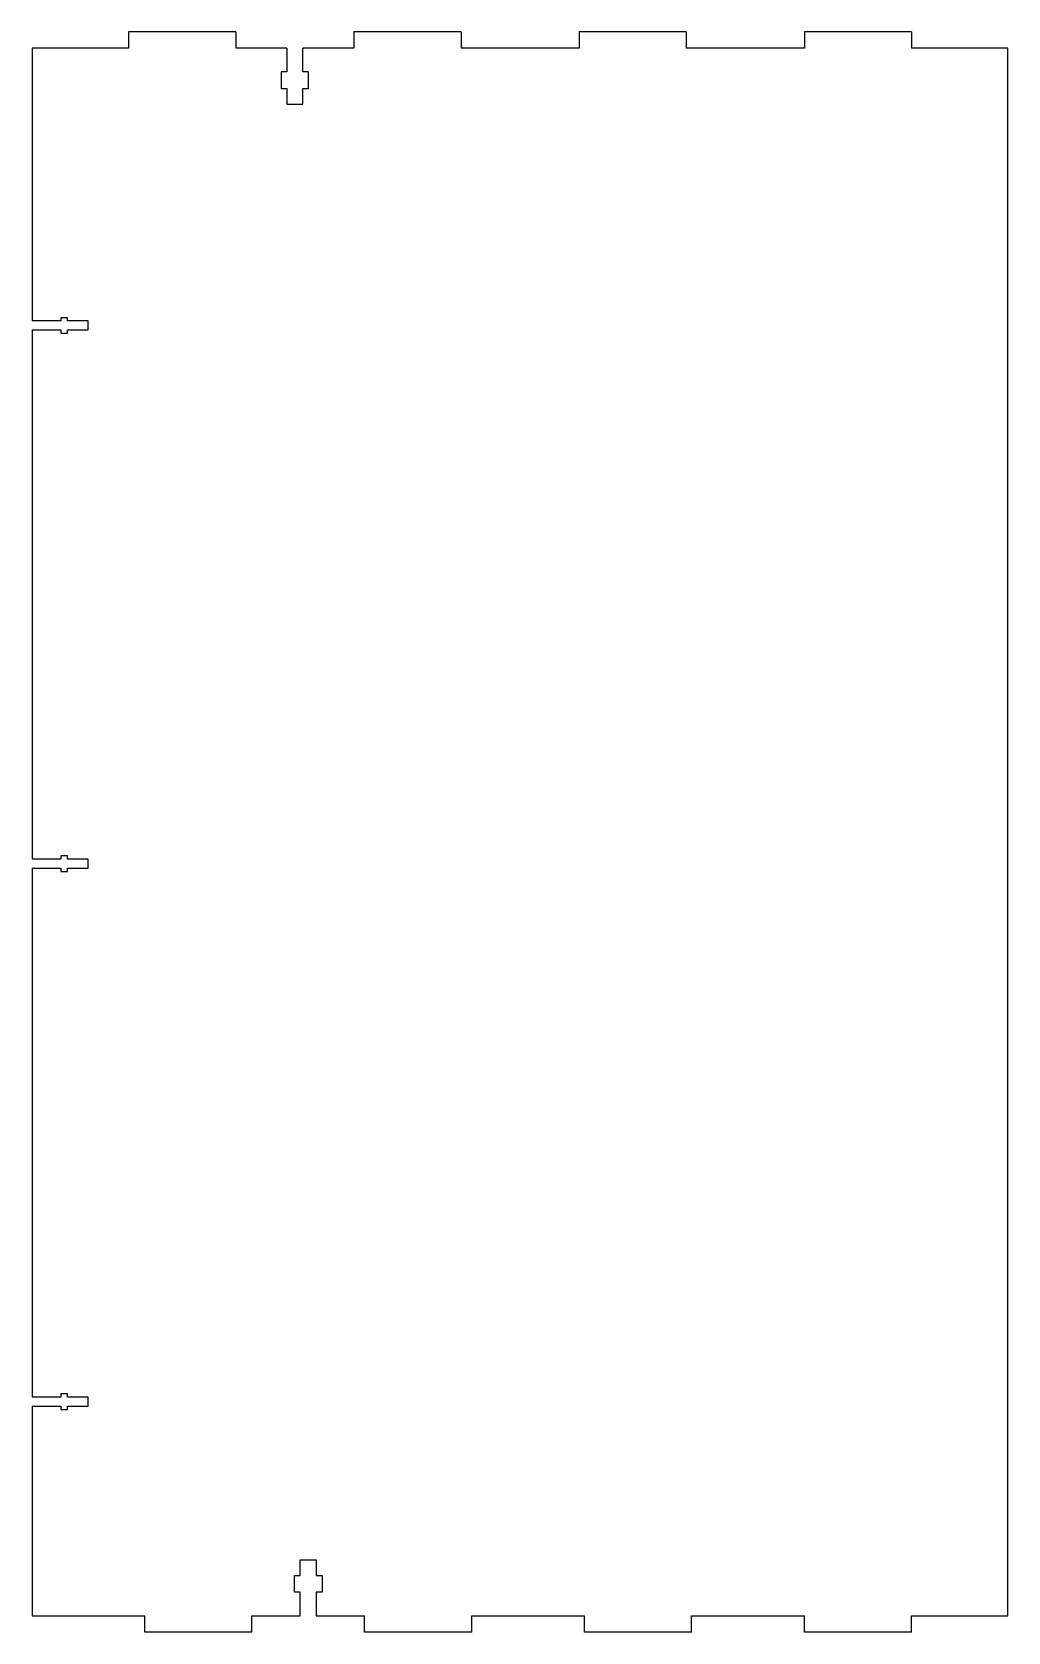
# Model space of a CAD drawing. Header units: millimetres. Extents: x 0 to 364, y 0 to 598.
import ezdxf

# ---------------------------------------------------------------- set-up
doc = ezdxf.new("R2010")
doc.units = ezdxf.units.MM

msp = doc.modelspace()

# ---------------------------------------------------------------- linework, layer by layer
at = {"color": 7, "linetype": 'Continuous', "lineweight": 25}
for p, q in [((76.075, 597.6), (36.075, 597.6)), ((36.075, 597.6), (36.075, 591.6)), ((76.075, 597.6), (76.075, 591.6)), ((160.15, 597.6), (120.15, 597.6)), ((120.15, 597.6), (120.15, 591.6)), ((160.15, 597.6), (160.15, 591.6)), ((244.225, 597.6), (204.225, 597.6)), ((204.225, 597.6), (204.225, 591.6)), ((244.225, 597.6), (244.225, 591.6)), ((328.3, 597.6), (288.3, 597.6)), ((288.3, 597.6), (288.3, 591.6)), ((328.3, 597.6), (328.3, 591.6)), ((36.075, 591.6), (0, 591.6)), ((0, 591.6), (0, 489.7)), ((95.1125, 591.6), (76.075, 591.6)), ((95.1125, 591.6), (95.1125, 582.7)), ((120.15, 591.6), (101.1125, 591.6)), ((101.1125, 582.7), (101.1125, 591.6)), ((204.225, 591.6), (160.15, 591.6)), ((288.3, 591.6), (244.225, 591.6)), ((364.3, 591.6), (328.3, 591.6)), ((364.3, 6), (364.3, 591.6)), ((92.9625, 582.7), (92.9625, 576.5)), ((95.1125, 582.7), (92.9625, 582.7)), ((103.2625, 582.7), (101.1125, 582.7)), ((103.2625, 576.5), (103.2625, 582.7)), ((92.9625, 576.5), (95.1125, 576.5)), ((95.1125, 576.5), (95.1125, 570.6)), ((101.1125, 576.5), (103.2625, 576.5)), ((101.1125, 570.6), (101.1125, 576.5)), ((95.1125, 570.6), (101.1125, 570.6)), ((10.7, 490.9), (10.7, 489.7)), ((13.3, 490.9), (10.7, 490.9)), ((13.3, 489.7), (13.3, 490.9)), ((10.7, 489.7), (0, 489.7)), ((0, 486.3), (10.7, 486.3)), ((0, 486.3), (0, 288.7)), ((10.7, 486.3), (10.7, 485.1)), ((10.7, 485.1), (13.3, 485.1)), ((21, 489.7), (13.3, 489.7)), ((13.3, 486.3), (21, 486.3)), ((13.3, 485.1), (13.3, 486.3)), ((21, 486.3), (21, 489.7)), ((10.7, 288.7), (0, 288.7)), ((10.7, 289.9), (10.7, 288.7)), ((13.3, 289.9), (10.7, 289.9)), ((13.3, 288.7), (13.3, 289.9)), ((21, 288.7), (13.3, 288.7)), ((21, 285.3), (21, 288.7)), ((0, 285.3), (10.7, 285.3)), ((0, 285.3), (0, 87.7)), ((10.7, 285.3), (10.7, 284.1)), ((10.7, 284.1), (13.3, 284.1)), ((13.3, 285.3), (21, 285.3)), ((13.3, 284.1), (13.3, 285.3)), ((10.7, 87.7), (0, 87.7)), ((0, 84.3), (10.7, 84.3)), ((0, 84.3), (0, 6)), ((10.7, 88.9), (10.7, 87.7)), ((13.3, 88.9), (10.7, 88.9)), ((10.7, 84.3), (10.7, 83.1)), ((13.3, 87.7), (13.3, 88.9)), ((21, 87.7), (13.3, 87.7)), ((13.3, 84.3), (21, 84.3)), ((13.3, 83.1), (13.3, 84.3)), ((21, 84.3), (21, 87.7)), ((10.7, 83.1), (13.3, 83.1)), ((100.1125, 21.1), (100.1125, 27)), ((100.1125, 27), (106.1125, 27)), ((106.1125, 27), (106.1125, 21.1)), ((97.9625, 14.9), (97.9625, 21.1)), ((97.9625, 21.1), (100.1125, 21.1)), ((106.1125, 21.1), (108.2625, 21.1)), ((108.2625, 21.1), (108.2625, 14.9)), ((100.1125, 14.9), (97.9625, 14.9)), ((100.1125, 6), (100.1125, 14.9)), ((108.2625, 14.9), (106.1125, 14.9)), ((106.1125, 14.9), (106.1125, 6)), ((0, 6), (42.075, 6)), ((42.075, 0), (42.075, 6)), ((82.075, 0), (82.075, 6)), ((82.075, 6), (100.1125, 6)), ((106.1125, 6), (124.15, 6)), ((124.15, 0), (124.15, 6)), ((164.15, 0), (164.15, 6)), ((164.15, 6), (206.225, 6)), ((206.225, 0), (206.225, 6)), ((246.225, 0), (246.225, 6)), ((246.225, 6), (288.3, 6)), ((288.3, 0), (288.3, 6)), ((328.3, 0), (328.3, 6)), ((328.3, 6), (364.3, 6)), ((82.075, 0), (42.075, 0)), ((164.15, 0), (124.15, 0)), ((246.225, 0), (206.225, 0)), ((328.3, 0), (288.3, 0))]:
    msp.add_line(p, q, dxfattribs=at)

doc.saveas('drawing.dxf')
